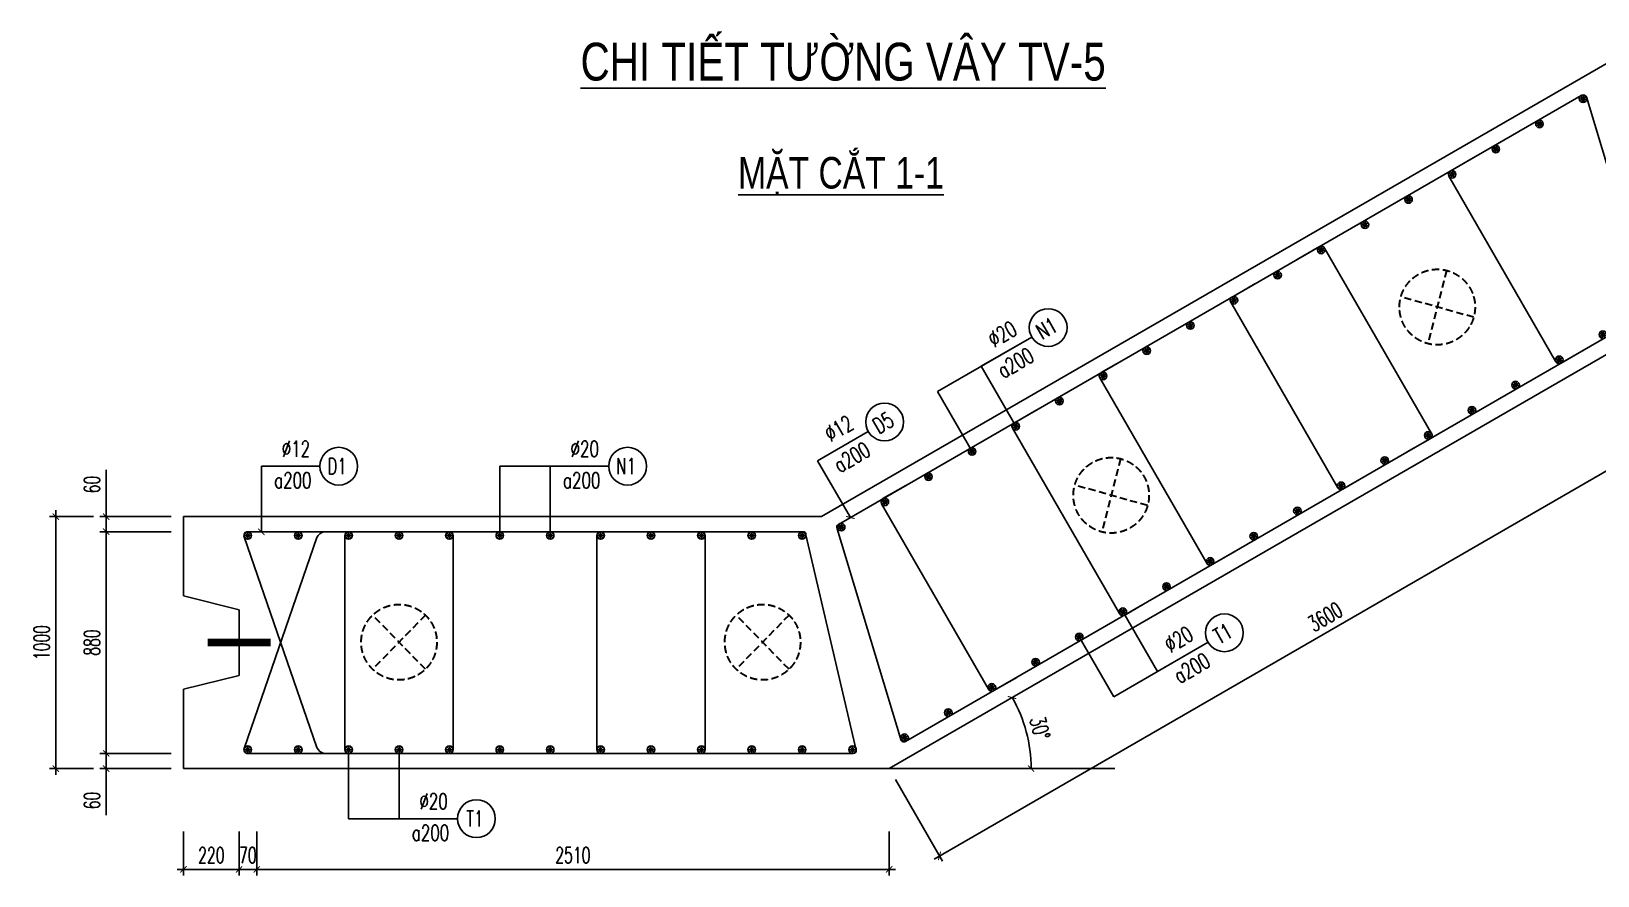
# Model space of a CAD drawing. Header units: millimetres. Extents: x -143483 to 1166745, y -1448440 to -1202244.
# Drawn here: x 478079 to 502946, y -1227914 to -1214510 of the extents above; entities that cross this region are included whole.
import ezdxf
from ezdxf.enums import TextEntityAlignment as Align

# ---------------------------------------------------------------- set-up
doc = ezdxf.new("R2010")
doc.units = ezdxf.units.MM
doc.header["$LTSCALE"] = 30
doc.header["$PDMODE"] = 3
doc.linetypes.add('DASHED', pattern=[19.05, 12.7, -6.35])
doc.layers.get('0').update_dxf_attribs({"lineweight": 9})
doc.layers.get('Defpoints').update_dxf_attribs({"lineweight": 9})
for name, color, linetype in [('ccu11-Cotthep', 9, 'Continuous'), ('ccu11-Dim', 8, 'Continuous'), ('ccu11-Text', 31, 'Continuous'), ('ccu11-Thay', 7, 'Continuous'), ('ccu11-Thep', 4, 'Continuous'), ('ccu11-Thep doc', 4, 'Continuous'), ('ccu11-Thepdai', 6, 'Continuous')]:
    doc.layers.add(name, color=color, linetype=linetype)
doc.layers.add('ccu11-Khuat', color=9, linetype='DASHED', lineweight=30)
doc.styles.add('ccu11-dim', font='vnsimli.shx', dxfattribs={"width": 0.65, "bigfont": 'bigfont.shx'})
doc.styles.add('ccu11-VnAvH-B', font='VHAVANB.TTF')
doc.styles.add('ccu11-vnsimple', font='vnsimple.shx', dxfattribs={"bigfont": 'bigfont.shx'})
doc.styles.add('ccu11_simli', font='vnsimli.shx', dxfattribs={"width": 0.8})
doc.dimstyles.new('ccu11-100', dxfattribs={"dimscale": 100, "dimtxt": 2.5, "dimasz": 1, "dimexe": 1, "dimexo": 2, "dimgap": 1, "dimtad": 1, "dimdec": 0, "dimdsep": 46, "dimtxsty": 'ccu11-dim', "dimblk": 'ARCHTICK', "dimcen": -1, "dimdle": 1, "dimclrd": 256, "dimclre": 256, "dimclrt": 3, "dimadec": 0, "dimazin": 2, "dimtfac": 0.1, "dimtdec": 0, "dimtmove": 0, "dimatfit": 1, "dimldrblk": 'ARCHTICK', "dimfxl": 0, "dimtvp": 0.833333, "dimtolj": 1, "dimtzin": 12, "dimarcsym": 0})
doc.dimstyles.new('ccu11-100x4', dxfattribs={"dimscale": 100, "dimtxt": 2.5, "dimasz": 1, "dimexe": 1, "dimexo": 2, "dimgap": 1, "dimtad": 1, "dimdec": 0, "dimlfac": 0.25, "dimdsep": 46, "dimtxsty": 'ccu11-dim', "dimblk": 'ARCHTICK', "dimcen": -1, "dimdle": 1, "dimclrd": 256, "dimclre": 256, "dimclrt": 3, "dimadec": 0, "dimazin": 2, "dimtfac": 0.1, "dimtdec": 0, "dimtmove": 0, "dimatfit": 1, "dimldrblk": 'ARCHTICK', "dimfxl": 0, "dimtvp": 0.833333, "dimtolj": 1, "dimtzin": 12, "dimarcsym": 0})

# ---------------------------------------------------------------- blocks, each defined once
blk = doc.blocks.new('_ARCHTICK')
at = {"color": 0, "linetype": 'ByBlock', "const_width": 0.15}
blk.add_lwpolyline([(-0.5, -0.5), (0.5, 0.5)], dxfattribs=at)
blk = doc.blocks.new('*D2639')
at = {"layer": 'ccu11-Dim', "linetype": 'ByBlock', "lineweight": -2, "ltscale": 30, "transparency": 16777216}
for p, q in [((504268, -1219187), (505018, -1220486)), ((492410, -1227650), (505054, -1220350)), ((491797, -1226387), (492547, -1227686))]:
    blk.add_line(p, q, dxfattribs=at)
at = {"layer": 'Defpoints', "color": 0, "linetype": 'ByBlock', "ltscale": 30, "transparency": 16777216}
for p in [(504168, -1219014), (504968, -1220400), (491697, -1226214)]:
    blk.add_point(p, dxfattribs=at)
at = {"layer": 'ccu11-Dim', "linetype": 'ByBlock', "lineweight": -2, "ltscale": 30, "transparency": 16777216, "xscale": 100, "yscale": 100, "zscale": 100}
for p, rotation in [((504968, -1220400), 30.00008489636849), ((492497, -1227600), 210.0000848963685)]:
    blk.add_blockref('_ARCHTICK', p, dxfattribs=dict(at, rotation=rotation))
at = {"layer": 'ccu11-Dim', "color": 3, "linetype": 'ByBlock', "ltscale": 30, "transparency": 16777216, "insert": (498620, -1223805), "char_height": 250, "attachment_point": 5, "rotation": 30.0001, "style": 'ccu11-dim'}
blk.add_mtext('\\A1;3600', dxfattribs=at)
blk = doc.blocks.new('*D2812')
at = {"layer": 'ccu11-Dim', "linetype": 'ByBlock', "lineweight": -2, "ltscale": 30, "transparency": 16777216}
for p, q in [((479268, -1222214), (479268, -1221474)), ((480297, -1222214), (479168, -1222214)), ((480297, -1222454), (479168, -1222454)), ((479268, -1222454), (479268, -1222214)), ((479268, -1222454), (479268, -1222554))]:
    blk.add_line(p, q, dxfattribs=at)
at = {"layer": 'Defpoints', "color": 0, "linetype": 'ByBlock', "ltscale": 30, "transparency": 16777216}
for p in [(479268, -1222454), (480497, -1222214), (480497, -1222454)]:
    blk.add_point(p, dxfattribs=at)
at = {"layer": 'ccu11-Dim', "linetype": 'ByBlock', "lineweight": -2, "ltscale": 30, "transparency": 16777216, "xscale": 100, "yscale": 100, "zscale": 100}
for p, rotation in [((479268, -1222214), 270), ((479268, -1222454), 90)]:
    blk.add_blockref('_ARCHTICK', p, dxfattribs=dict(at, rotation=rotation))
at = {"layer": 'ccu11-Dim', "color": 3, "linetype": 'ByBlock', "ltscale": 30, "transparency": 16777216, "insert": (479043, -1221706), "char_height": 250, "attachment_point": 5, "rotation": 90, "style": 'ccu11-dim'}
blk.add_mtext('\\A1;60', dxfattribs=at)
blk = doc.blocks.new('*D2813')
at = {"layer": 'ccu11-Dim', "linetype": 'ByBlock', "lineweight": -2, "ltscale": 30, "transparency": 16777216}
for p, q in [((480297, -1222454), (479168, -1222454)), ((479268, -1222354), (479268, -1226074)), ((480297, -1225974), (479168, -1225974))]:
    blk.add_line(p, q, dxfattribs=at)
at = {"layer": 'Defpoints', "color": 0, "linetype": 'ByBlock', "ltscale": 30, "transparency": 16777216}
for p in [(480497, -1222454), (479268, -1225974), (480497, -1225974)]:
    blk.add_point(p, dxfattribs=at)
at = {"layer": 'ccu11-Dim', "linetype": 'ByBlock', "lineweight": -2, "ltscale": 30, "transparency": 16777216, "xscale": 100, "yscale": 100, "zscale": 100}
for p, rotation in [((479268, -1222454), 90), ((479268, -1225974), 270)]:
    blk.add_blockref('_ARCHTICK', p, dxfattribs=dict(at, rotation=rotation))
at = {"layer": 'ccu11-Dim', "color": 3, "linetype": 'ByBlock', "ltscale": 30, "transparency": 16777216, "insert": (479043, -1224214), "char_height": 250, "attachment_point": 5, "rotation": 90, "style": 'ccu11-dim'}
blk.add_mtext('\\A1;880', dxfattribs=at)
blk = doc.blocks.new('*D2814')
at = {"layer": 'ccu11-Dim', "linetype": 'ByBlock', "lineweight": -2, "ltscale": 30, "transparency": 16777216}
for p, q in [((479268, -1225974), (479268, -1225874)), ((480297, -1225974), (479168, -1225974)), ((479268, -1225974), (479268, -1226214)), ((480297, -1226214), (479168, -1226214)), ((479268, -1226214), (479268, -1226954))]:
    blk.add_line(p, q, dxfattribs=at)
at = {"layer": 'Defpoints', "color": 0, "linetype": 'ByBlock', "ltscale": 30, "transparency": 16777216}
for p in [(479268, -1225974), (480497, -1225974), (480497, -1226214)]:
    blk.add_point(p, dxfattribs=at)
at = {"layer": 'ccu11-Dim', "linetype": 'ByBlock', "lineweight": -2, "ltscale": 30, "transparency": 16777216, "xscale": 100, "yscale": 100, "zscale": 100}
for p, rotation in [((479268, -1225974), 270), ((479268, -1226214), 90)]:
    blk.add_blockref('_ARCHTICK', p, dxfattribs=dict(at, rotation=rotation))
at = {"layer": 'ccu11-Dim', "color": 3, "linetype": 'ByBlock', "ltscale": 30, "transparency": 16777216, "insert": (479043, -1226722), "char_height": 250, "attachment_point": 5, "rotation": 90, "style": 'ccu11-dim'}
blk.add_mtext('\\A1;60', dxfattribs=at)
blk = doc.blocks.new('*D2815')
at = {"layer": 'ccu11-Dim', "linetype": 'ByBlock', "lineweight": -2, "ltscale": 30, "transparency": 16777216}
for p, q in [((478468, -1222114), (478468, -1226314)), ((479068, -1222214), (478368, -1222214)), ((479068, -1226214), (478368, -1226214))]:
    blk.add_line(p, q, dxfattribs=at)
at = {"layer": 'Defpoints', "color": 0, "linetype": 'ByBlock', "ltscale": 30, "transparency": 16777216}
for p in [(479268, -1222214), (478468, -1226214), (479268, -1226214)]:
    blk.add_point(p, dxfattribs=at)
at = {"layer": 'ccu11-Dim', "linetype": 'ByBlock', "lineweight": -2, "ltscale": 30, "transparency": 16777216, "xscale": 100, "yscale": 100, "zscale": 100}
for p, rotation in [((478468, -1222214), 90), ((478468, -1226214), 270)]:
    blk.add_blockref('_ARCHTICK', p, dxfattribs=dict(at, rotation=rotation))
at = {"layer": 'ccu11-Dim', "color": 3, "linetype": 'ByBlock', "ltscale": 30, "transparency": 16777216, "insert": (478243, -1224214), "char_height": 250, "attachment_point": 5, "rotation": 90, "style": 'ccu11-dim'}
blk.add_mtext('\\A1;1000', dxfattribs=at)
blk = doc.blocks.new('MCT')
at = {"ltscale": 0.005}
for p, q in [((-0.49, 0), (0.49, 0)), ((0.35, -0.35), (-0.35, 0.35)), ((-0.35, -0.35), (0.35, 0.35)), ((0, -0.49), (0, 0.49))]:
    blk.add_line(p, q, dxfattribs=at)
blk.add_circle((0, 0), 0.492, dxfattribs=at)
blk = doc.blocks.new('*U1852')
at = {"layer": 'ccu11-Thep doc', "xscale": -121.9200000001001, "yscale": 121.9200000001001, "zscale": 121.92, "rotation": 270}
blk.add_blockref('MCT', (0, 0), dxfattribs=at)
blk = doc.blocks.new('*U1853')
at = {"layer": 'ccu11-Thep doc', "color": 0, "linetype": 'ByBlock', "lineweight": -2, "transparency": 16777216}
for p in [(0, 0), (800, 0), (1600, 0), (2400, 0), (3200, 0), (4000, 0), (4800, 0), (5600, 0), (6400, 0), (7200, 0), (8000, 0), (8800, 0)]:
    blk.add_blockref('*U1852', p, dxfattribs=at)
blk = doc.blocks.new('*U1854')
at = {"layer": 'ccu11-Thep doc', "xscale": -121.9200000001001, "yscale": 121.9200000001001, "zscale": 121.92, "rotation": 270}
blk.add_blockref('MCT', (0, 0), dxfattribs=at)
blk = doc.blocks.new('*U1855')
at = {"layer": 'ccu11-Thep doc', "color": 0, "linetype": 'ByBlock', "lineweight": -2, "transparency": 16777216}
for p in [(0, 0), (800, 0), (1600, 0), (2400, 0), (3200, 0), (4000, 0), (4800, 0), (5600, 0), (6400, 0), (7200, 0), (8000, 0), (8800, 0)]:
    blk.add_blockref('*U1854', p, dxfattribs=at)
blk = doc.blocks.new('SHD')
at = {"layer": 'ccu11-Cotthep'}
blk.add_circle((300, 0), 300, dxfattribs=at)
at = {"layer": 'ccu11-Cotthep', "color": 31, "style": 'ccu11_simli', "width": 0.8}
blk.add_attdef('DK', text='', height=250, dxfattribs=at).set_placement((-101, 65), align=Align.BOTTOM_RIGHT)
blk.add_attdef('KH', text='', height=250, dxfattribs=at).set_placement((300, 0), align=Align.MIDDLE)
blk.add_attdef('KC', text='', height=250, dxfattribs=at).set_placement((-101, -142), align=Align.TOP_RIGHT)
blk = doc.blocks.new('*D2825')
at = {"layer": 'ccu11-Dim', "lineweight": -2, "transparency": 16777216}
blk.add_arc((491697, -1226214), 2255, 0, 30.0001, dxfattribs=at)
at = {"layer": 'Defpoints', "color": 0, "transparency": 16777216}
for p in [(504168, -1219014), (493917, -1225822), (491697, -1226214), (491697, -1226214), (495279, -1226214)]:
    blk.add_point(p, dxfattribs=at)
at = {"layer": 'ccu11-Dim', "lineweight": -2, "transparency": 16777216, "xscale": 100, "yscale": 100, "zscale": 100}
for p, rotation in [((493650, -1225087), 120.0000848963687), ((493952, -1226214), 270.0000000000008)]:
    blk.add_blockref('_ARCHTICK', p, dxfattribs=dict(at, rotation=rotation))
at = {"layer": 'ccu11-Dim', "color": 3, "transparency": 16777216, "insert": (494092, -1225572), "char_height": 250, "attachment_point": 5, "rotation": 285, "style": 'ccu11-dim'}
blk.add_mtext('\\A1;30\\M+1818B', dxfattribs=at)
blk = doc.blocks.new('*U1861')
at = {"layer": 'ccu11-Thep doc', "xscale": -121.9200000001001, "yscale": 121.9200000001001, "zscale": 121.92, "rotation": 270}
blk.add_blockref('MCT', (0, 0), dxfattribs=at)
blk = doc.blocks.new('*U1862')
at = {"layer": 'ccu11-Thep doc', "color": 0, "linetype": 'ByBlock', "lineweight": -2, "transparency": 16777216}
for p in [(0, 0), (800, 0), (1600, 0), (2400, 0), (3200, 0), (4000, 0), (4800, 0), (5600, 0), (6400, 0), (7200, 0), (8000, 0), (8800, 0), (9600, 0), (10400, 0), (11200, 0), (12000, 0), (12800, 0), (13600, 0)]:
    blk.add_blockref('*U1861', p, dxfattribs=at)
blk = doc.blocks.new('*U1863')
at = {"layer": 'ccu11-Thep doc', "xscale": -121.9200000001001, "yscale": 121.9200000001001, "zscale": 121.92, "rotation": 270}
blk.add_blockref('MCT', (0, 0), dxfattribs=at)
blk = doc.blocks.new('*U1860')
at = {"layer": 'ccu11-Thep doc', "color": 0, "linetype": 'ByBlock', "lineweight": -2, "transparency": 16777216}
for p in [(0, 0), (800, 0), (1600, 0), (2400, 0), (3200, 0), (4000, 0), (4800, 0), (5600, 0), (6400, 0), (7200, 0), (8000, 0), (8800, 0), (9600, 0), (10400, 0), (11200, 0), (12000, 0), (12800, 0), (13600, 0)]:
    blk.add_blockref('*U1863', p, dxfattribs=at)
blk = doc.blocks.new('*D2826')
at = {"layer": 'ccu11-Dim', "linetype": 'ByBlock', "lineweight": -2, "ltscale": 30, "transparency": 16777216}
for p, q in [((480497, -1227214), (480497, -1227914)), ((481377, -1227214), (481377, -1227914)), ((480397, -1227814), (481477, -1227814))]:
    blk.add_line(p, q, dxfattribs=at)
at = {"layer": 'Defpoints', "color": 0, "linetype": 'ByBlock', "ltscale": 30, "transparency": 16777216}
for p in [(480497, -1227014), (481377, -1227014), (481377, -1227814)]:
    blk.add_point(p, dxfattribs=at)
at = {"layer": 'ccu11-Dim', "linetype": 'ByBlock', "lineweight": -2, "ltscale": 30, "transparency": 16777216, "xscale": 100, "yscale": 100, "zscale": 100, "rotation": 180}
blk.add_blockref('_ARCHTICK', (480497, -1227814), dxfattribs=at)
at = {"layer": 'ccu11-Dim', "linetype": 'ByBlock', "lineweight": -2, "ltscale": 30, "transparency": 16777216, "xscale": 100, "yscale": 100, "zscale": 100}
blk.add_blockref('_ARCHTICK', (481377, -1227814), dxfattribs=at)
at = {"layer": 'ccu11-Dim', "color": 3, "linetype": 'ByBlock', "ltscale": 30, "transparency": 16777216, "insert": (480937, -1227589), "char_height": 250, "attachment_point": 5, "style": 'ccu11-dim'}
blk.add_mtext('\\A1;220', dxfattribs=at)
blk = doc.blocks.new('*D2827')
at = {"layer": 'ccu11-Dim', "linetype": 'ByBlock', "lineweight": -2, "ltscale": 30, "transparency": 16777216}
for p, q in [((481377, -1227214), (481377, -1227914)), ((481657, -1227214), (481657, -1227914)), ((481377, -1227814), (481277, -1227814)), ((481377, -1227814), (481657, -1227814)), ((481657, -1227814), (481757, -1227814))]:
    blk.add_line(p, q, dxfattribs=at)
at = {"layer": 'Defpoints', "color": 0, "linetype": 'ByBlock', "ltscale": 30, "transparency": 16777216}
for p in [(481377, -1227014), (481657, -1227014), (481657, -1227814)]:
    blk.add_point(p, dxfattribs=at)
at = {"layer": 'ccu11-Dim', "linetype": 'ByBlock', "lineweight": -2, "ltscale": 30, "transparency": 16777216, "xscale": 100, "yscale": 100, "zscale": 100}
blk.add_blockref('_ARCHTICK', (481377, -1227814), dxfattribs=at)
at = {"layer": 'ccu11-Dim', "linetype": 'ByBlock', "lineweight": -2, "ltscale": 30, "transparency": 16777216, "xscale": 100, "yscale": 100, "zscale": 100, "rotation": 180}
blk.add_blockref('_ARCHTICK', (481657, -1227814), dxfattribs=at)
at = {"layer": 'ccu11-Dim', "color": 3, "linetype": 'ByBlock', "ltscale": 30, "transparency": 16777216, "insert": (481517, -1227589), "char_height": 250, "attachment_point": 5, "style": 'ccu11-dim'}
blk.add_mtext('\\A1;70', dxfattribs=at)
blk = doc.blocks.new('*D2828')
at = {"layer": 'ccu11-Dim', "linetype": 'ByBlock', "lineweight": -2, "ltscale": 30, "transparency": 16777216}
for p, q in [((481657, -1227214), (481657, -1227914)), ((491697, -1227214), (491697, -1227914)), ((491797, -1227814), (481557, -1227814))]:
    blk.add_line(p, q, dxfattribs=at)
at = {"layer": 'Defpoints', "color": 0, "linetype": 'ByBlock', "ltscale": 30, "transparency": 16777216}
for p in [(481657, -1227014), (491697, -1227014), (481657, -1227814)]:
    blk.add_point(p, dxfattribs=at)
at = {"layer": 'ccu11-Dim', "linetype": 'ByBlock', "lineweight": -2, "ltscale": 30, "transparency": 16777216, "xscale": 100, "yscale": 100, "zscale": 100, "rotation": 180}
blk.add_blockref('_ARCHTICK', (481657, -1227814), dxfattribs=at)
at = {"layer": 'ccu11-Dim', "linetype": 'ByBlock', "lineweight": -2, "ltscale": 30, "transparency": 16777216, "xscale": 100, "yscale": 100, "zscale": 100}
blk.add_blockref('_ARCHTICK', (491697, -1227814), dxfattribs=at)
at = {"layer": 'ccu11-Dim', "color": 3, "linetype": 'ByBlock', "ltscale": 30, "transparency": 16777216, "insert": (486677, -1227589), "char_height": 250, "attachment_point": 5, "style": 'ccu11-dim'}
blk.add_mtext('\\A1;2510', dxfattribs=at)

msp = doc.modelspace()

# ---------------------------------------------------------------- linework, layer by layer
at = {"layer": 'ccu11-Dim'}
msp.add_lwpolyline([(491696.79, -1226213.99), (495278.71, -1226213.99)], dxfattribs=at)
at = {"layer": 'ccu11-Khuat', "ltscale": 0.3}
for p, q in [((500548.21, -1218305.77), (500251.64, -1219468.54)), ((500977.56, -1219049.43), (499822.28, -1218724.88)), ((495371.2, -1221294.72), (495074.62, -1222457.5)), ((495800.55, -1222038.38), (494645.27, -1221713.84)), ((484335.91, -1223778.28), (483497.68, -1224636.98)), ((484335.91, -1224636.98), (483497.68, -1223778.28)), ((490108.24, -1223778.28), (489270.01, -1224636.98)), ((490108.24, -1224636.98), (489270.01, -1223778.28))]:
    msp.add_line(p, q, dxfattribs=at)
for centre in [(500399.92, -1218887.16), (495222.91, -1221876.11), (483916.79, -1224207.63), (489689.13, -1224207.63)]:
    msp.add_circle(centre, 600, dxfattribs=at)
at = {"layer": 'ccu11-Thay'}
for p, q in [((503095.72, -1215013.99), (490624.99, -1222213.99)), ((491696.79, -1226213.99), (504167.52, -1219013.99)), ((490624.99, -1222213.99), (480496.79, -1222213.99)), ((480496.79, -1223473.99), (480496.79, -1222213.99)), ((481376.56, -1223693.99), (480496.79, -1223473.99)), ((481376.56, -1224733.99), (481376.56, -1223693.99)), ((480496.79, -1224953.99), (481376.56, -1224733.99)), ((480496.79, -1226213.99), (480496.79, -1224953.99)), ((480496.79, -1226213.99), (491696.79, -1226213.99))]:
    msp.add_line(p, q, dxfattribs=at)
at = {"layer": 'ccu11-Thep', "const_width": 120}
msp.add_lwpolyline([(481876.79, -1224213.99), (480876.79, -1224213.99)], dxfattribs=at)
at = {"layer": 'ccu11-Thepdai'}
for points in [[(490891.62, -1222337.16), (502684.85, -1215528.33, -0.41421356), (502766.81, -1215550.3), (503778.99, -1218903.44, -0.41421356), (503760.69, -1218971.74), (491958.8, -1225785.57, -0.41421356), (491890.5, -1225767.27), (490873.32, -1222405.46, -0.41421356), (490891.62, -1222337.16)], [(502730.12, -1219566.74), (502366.39, -1219776.74, -0.41421356), (502284.43, -1219754.78), (500584.43, -1216810.3, -0.41421356), (500606.39, -1216728.33), (500970.12, -1216518.33)], [(499924.2, -1221186.74), (500287.93, -1220976.74, 0.41421356), (500309.89, -1220894.78), (498609.89, -1217950.3, 0.41421356), (498527.93, -1217928.33), (498164.2, -1218138.33)], [(499266.02, -1221566.74), (498902.29, -1221776.74, -0.41421356), (498820.32, -1221754.78), (497120.32, -1218810.3, -0.41421356), (497142.29, -1218728.33), (497506.02, -1218518.33)], [(497187.56, -1222766.74), (496823.82, -1222976.74, -0.41421356), (496741.86, -1222954.78), (495041.86, -1220010.3, -0.41421356), (495063.82, -1219928.33), (495427.56, -1219718.33)], [(495801.91, -1223566.74), (495438.18, -1223776.74, -0.41421356), (495356.22, -1223754.78), (493656.22, -1220810.3, -0.41421356), (493678.18, -1220728.33), (494041.91, -1220518.33)], [(493723.45, -1224766.74), (493359.72, -1224976.74, -0.41421356), (493277.76, -1224954.78), (491577.76, -1222010.3, -0.41421356), (491599.72, -1221928.33), (491963.45, -1221718.33)], [(483445, -1222453.99), (482724.53, -1222453.99, 0.23620228), (482612.76, -1222546.74), (481458.88, -1225893.49, 0.5204497), (481515.27, -1225973.99), (491126.79, -1225973.99, 0.41421356), (491176.79, -1225923.99), (490376.79, -1222503.99, 0.41421356), (490326.79, -1222453.99), (481515.27, -1222453.99, 0.5204497), (481458.88, -1222534.49), (482612.76, -1225881.24, 0.23620228), (482724.53, -1225973.99), (483445, -1225973.99)], [(483536.79, -1222453.99), (483116.79, -1222453.99, 0.41421356), (483056.79, -1222513.99), (483056.79, -1225913.99, 0.41421356), (483116.79, -1225973.99), (483536.79, -1225973.99)], [(484296.79, -1222453.99), (484716.79, -1222453.99, -0.41421356), (484776.79, -1222513.99), (484776.79, -1225913.99, -0.41421356), (484716.79, -1225973.99), (484296.79, -1225973.99)], [(487536.79, -1222453.99), (487116.79, -1222453.99, 0.41421356), (487056.79, -1222513.99), (487056.79, -1225913.99, 0.41421356), (487116.79, -1225973.99), (487536.79, -1225973.99)], [(488296.79, -1222453.99), (488716.79, -1222453.99, -0.41421356), (488776.79, -1222513.99), (488776.79, -1225913.99, -0.41421356), (488716.79, -1225973.99), (488296.79, -1225973.99)]]:
    msp.add_lwpolyline(points, format="xyb", dxfattribs=at)

# ---------------------------------------------------------------- block references
at = {"layer": 'ccu11-Cotthep'}
ref = msp.add_blockref('SHD', (493962.54, -1219362.86), dxfattribs=dict(at, rotation=30))
ref.add_attrib('KH', 'N1', dxfattribs={"color": 31, "height": 250, "rotation": 30, "style": 'ccu11-vnsimple', "width": 0.7}).set_placement((494200.7, -1219225.36), align=Align.MIDDLE_CENTER)
ref.add_attrib('KC', 'a200', dxfattribs={"color": 31, "height": 250, "rotation": 30, "style": 'ccu11-vnsimple', "width": 0.7}).set_placement((493641.38, -1219663.75), align=Align.TOP_CENTER)
ref.add_attrib('DK', '`20', dxfattribs={"color": 31, "height": 250, "rotation": 30, "style": 'ccu11-vnsimple', "width": 0.7}).set_placement((493595.27, -1219488.3), align=Align.BOTTOM_CENTER)
ref = msp.add_blockref('SHD', (491366.14, -1220861.9), dxfattribs=dict(at, rotation=30))
ref.add_attrib('KH', 'D5', dxfattribs={"color": 31, "height": 250, "rotation": 30, "style": 'ccu11-vnsimple', "width": 0.7}).set_placement((491604.3, -1220724.4), align=Align.MIDDLE_CENTER)
ref.add_attrib('KC', 'a200', dxfattribs={"color": 31, "height": 250, "rotation": 30, "style": 'ccu11-vnsimple', "width": 0.7}).set_placement((491044.98, -1221162.79), align=Align.TOP_CENTER)
ref.add_attrib('DK', '`12', dxfattribs={"color": 31, "height": 250, "rotation": 30, "style": 'ccu11-vnsimple', "width": 0.7}).set_placement((490998.87, -1220987.34), align=Align.BOTTOM_CENTER)
ref = msp.add_blockref('SHD', (482659.99, -1221413.63), dxfattribs=at)
ref.add_attrib('KH', 'D1', dxfattribs={"color": 31, "height": 250, "style": 'ccu11-vnsimple', "width": 0.7}).set_placement((482934.99, -1221413.63), align=Align.MIDDLE_CENTER)
ref.add_attrib('KC', 'a200', dxfattribs={"color": 31, "height": 250, "style": 'ccu11-vnsimple', "width": 0.7}).set_placement((482231.41, -1221513.63), align=Align.TOP_CENTER)
ref.add_attrib('DK', '`12', dxfattribs={"color": 31, "height": 250, "style": 'ccu11-vnsimple', "width": 0.7}).set_placement((482279.21, -1221338.63), align=Align.BOTTOM_CENTER)
ref = msp.add_blockref('SHD', (487245.79, -1221413.63), dxfattribs=at)
ref.add_attrib('KH', 'N1', dxfattribs={"color": 31, "height": 250, "style": 'ccu11-vnsimple', "width": 0.7}).set_placement((487520.79, -1221413.63), align=Align.MIDDLE_CENTER)
ref.add_attrib('KC', 'a200', dxfattribs={"color": 31, "height": 250, "style": 'ccu11-vnsimple', "width": 0.7}).set_placement((486817.21, -1221513.63), align=Align.TOP_CENTER)
ref.add_attrib('DK', '`20', dxfattribs={"color": 31, "height": 250, "style": 'ccu11-vnsimple', "width": 0.7}).set_placement((486865.01, -1221338.63), align=Align.BOTTOM_CENTER)
ref = msp.add_blockref('SHD', (496760.4, -1224208.89), dxfattribs=dict(at, rotation=30))
ref.add_attrib('KH', 'T1', dxfattribs={"color": 31, "height": 250, "rotation": 30, "style": 'ccu11-vnsimple', "width": 0.7}).set_placement((496998.56, -1224071.39), align=Align.MIDDLE_CENTER)
ref.add_attrib('KC', 'a200', dxfattribs={"color": 31, "height": 250, "rotation": 30, "style": 'ccu11-vnsimple', "width": 0.7}).set_placement((496439.24, -1224509.78), align=Align.TOP_CENTER)
ref.add_attrib('DK', '`20', dxfattribs={"color": 31, "height": 250, "rotation": 30, "style": 'ccu11-vnsimple', "width": 0.7}).set_placement((496393.13, -1224334.33), align=Align.BOTTOM_CENTER)
ref = msp.add_blockref('SHD', (484845.79, -1227009.35), dxfattribs=at)
ref.add_attrib('KH', 'T1', dxfattribs={"color": 31, "height": 250, "style": 'ccu11-vnsimple', "width": 0.7}).set_placement((485120.79, -1227009.35), align=Align.MIDDLE_CENTER)
ref.add_attrib('KC', 'a200', dxfattribs={"color": 31, "height": 250, "style": 'ccu11-vnsimple', "width": 0.7}).set_placement((484417.21, -1227109.35), align=Align.TOP_CENTER)
ref.add_attrib('DK', '`20', dxfattribs={"color": 31, "height": 250, "style": 'ccu11-vnsimple', "width": 0.7}).set_placement((484465.01, -1226934.35), align=Align.BOTTOM_CENTER)
at = {"layer": 'ccu11-Thep doc', "xscale": -1, "rotation": 30.00000000000006}
msp.add_blockref('*U1860', (502714.85, -1215580.3), dxfattribs=at)
at = {"layer": 'ccu11-Thep doc'}
for name, p, rotation in [('*U1862', (503722.03, -1218924.78), 209.9999999999999), ('*U1855', (491116.79, -1225913.99), 180)]:
    msp.add_blockref(name, p, dxfattribs=dict(at, rotation=rotation))
at = {"layer": 'ccu11-Thep doc', "xscale": -121.9200000001001, "yscale": 121.9200000001001, "zscale": 121.9200000001001, "rotation": 270}
for p in [(481516.44, -1222513.99), (481516.44, -1225913.99)]:
    msp.add_blockref('MCT', p, dxfattribs=at)
at = {"layer": 'ccu11-Thep doc', "xscale": -1}
msp.add_blockref('*U1853', (490316.79, -1222513.99), dxfattribs=at)

# ---------------------------------------------------------------- texts
at = {"layer": 'ccu11-Text', "style": 'ccu11-VnAvH-B', "width": 0.8}
msp.add_text('%%UCHI TIÕT t\xadêng v©y tv-5', height=600, dxfattribs=at).set_placement((490967.47, -1215291.25), align=Align.CENTER)
at = {"layer": 'ccu11-Text', "color": 1, "style": 'ccu11-VnAvH-B', "width": 0.8}
msp.add_text('%%UmÆt c¾t 1-1', height=500, dxfattribs=at).set_placement((490933.46, -1217005.56), align=Align.CENTER)

# ---------------------------------------------------------------- dimensions: what is measured, and where the dimension line sits
at = {"layer": 'ccu11-Dim', "linetype": 'ByBlock', "ltscale": 30}
dim = msp.add_aligned_dim(p1=(491696.79, -1226213.99), p2=(504167.52, -1219013.99), distance=-1600, dimstyle='ccu11-100x4', dxfattribs=at)
dim.commit()
dim.dimension.update_dxf_attribs({"geometry": '*D2639', "text_midpoint": (498619.66, -1223804.77)})
at = {"layer": 'ccu11-Dim'}
dim = msp.add_angular_dim_2l(base=(493917.41, -1225822.43), line1=((491696.79, -1226213.99), (504167.52, -1219013.99)), line2=((491696.79, -1226213.99), (495278.71, -1226213.99)), dimstyle='ccu11-100', dxfattribs=at)
dim.commit()
dim.dimension.update_dxf_attribs({"geometry": '*D2825', "text_midpoint": (494092.16, -1225572.15)})
at = {"layer": 'ccu11-Dim', "linetype": 'ByBlock', "ltscale": 30}
for base, p1, p2, angle, picture, middle in [((479268.4, -1222453.99), (480496.79, -1222213.99), (480496.79, -1222453.99), 90, '*D2812', (479268.4, -1221706)), ((479268.4, -1225973.99), (480496.79, -1226213.99), (480496.79, -1225973.99), 270, '*D2814', (479268.4, -1226721.97))]:
    dim = msp.add_linear_dim(base=base, p1=p1, p2=p2, angle=angle, dimstyle='ccu11-100x4', dxfattribs=at)
    dim.commit()
    dim.dimension.update_dxf_attribs({"geometry": picture, "text_midpoint": middle, "dimtype": 160})
for base, p1, p2, angle, picture, middle in [((478468.4, -1226213.99), (479268.4, -1222213.99), (479268.4, -1226213.99), 90, '*D2815', (478243.4, -1224213.99)), ((481376.79, -1227814.35), (480496.79, -1227014.35), (481376.79, -1227014.35), 180, '*D2826', (480936.79, -1227589.35)), ((481656.79, -1227814.35), (491696.79, -1227014.35), (481656.79, -1227014.35), 180, '*D2828', (486676.79, -1227589.35))]:
    dim = msp.add_linear_dim(base=base, p1=p1, p2=p2, angle=angle, dimstyle='ccu11-100x4', dxfattribs=at)
    dim.commit()
    dim.dimension.update_dxf_attribs({"geometry": picture, "text_midpoint": middle})
for base, p1, p2, angle, override, picture, middle in [((479268.4, -1225973.99), (480496.79, -1222453.99), (480496.79, -1225973.99), 90, {"dimtmove": 1}, '*D2813', (479043.4, -1224213.99)), ((481656.79, -1227814.35), (481376.79, -1227014.35), (481656.79, -1227014.35), 180, {"dimtix": 1}, '*D2827', (481516.79, -1227589.35))]:
    dim = msp.add_linear_dim(base=base, p1=p1, p2=p2, angle=angle, dimstyle='ccu11-100x4', override=override, dxfattribs=at)
    dim.commit()
    dim.dimension.update_dxf_attribs({"geometry": picture, "text_midpoint": middle})

# ---------------------------------------------------------------- leaders
at = {"layer": 'ccu11-Cotthep'}
for points in [[(493015.36, -1221180.3), (492465.18, -1220227.36), (493962.54, -1219362.86)], [(493708.18, -1220780.3), (493158.01, -1219827.36), (493962.54, -1219362.86)], [(485516.79, -1222513.99), (485516.79, -1221413.63), (487245.79, -1221413.63)], [(486316.79, -1222513.99), (486316.79, -1221413.63), (487245.79, -1221413.63)], [(495405.68, -1223720.45), (495955.86, -1224673.39), (496760.4, -1224208.89)], [(494712.86, -1224120.45), (495263.04, -1225073.39), (496760.4, -1224208.89)], [(483116.79, -1225908.99), (483116.79, -1227009.35), (484845.79, -1227009.35)], [(483916.79, -1225908.99), (483916.79, -1227009.35), (484845.79, -1227009.35)]]:
    msp.add_leader(points, dimstyle='ccu11-100', override={"dimasz": 1.5, "dimgap": 1, "dimtad": 0, "dimldrblk": 'None', "dimfxl": 3, "dimfxlon": 1, "dimtfill": 1, "dimarcsym": 1}, dxfattribs=at)
at = {"layer": 'ccu11-Cotthep', "linetype": 'ByBlock', "ltscale": 30}
for points in [[(491081.78, -1222227.37), (490561.6, -1221326.4), (491366.14, -1220861.9)], [(481730.99, -1222453.99), (481730.99, -1221413.63), (482659.99, -1221413.63)]]:
    msp.add_leader(points, dimstyle='ccu11-100x4', dxfattribs=at)

doc.saveas('drawing.dxf')
